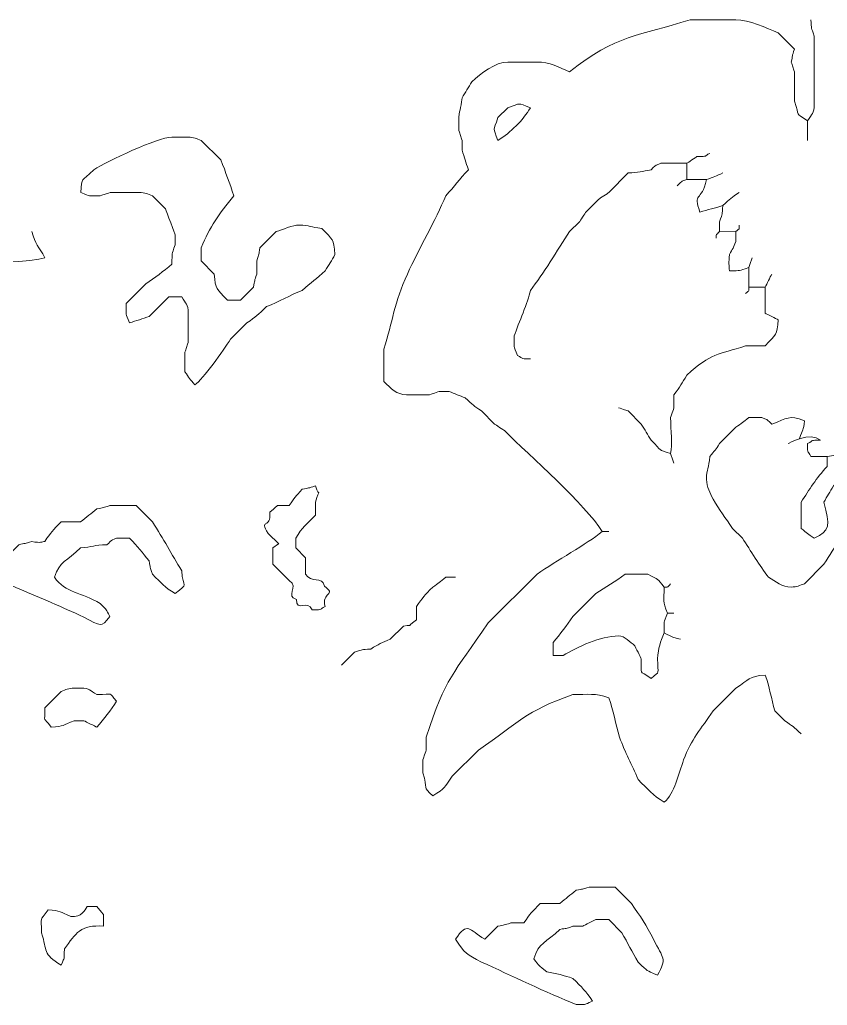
# Model space of a CAD drawing. Header units: millimetres. Extents: x -1760 to -1105, y 422 to 906.
# Drawn here: x -1283.86 to -1249.18, y 502.22 to 544.54 of the extents above; entities that cross this region are included whole.
import ezdxf

# ---------------------------------------------------------------- set-up
doc = ezdxf.new("R2010")
doc.units = ezdxf.units.MM
doc.header["$MEASUREMENT"] = 0
doc.layers.add('layer 1', color=7, linetype='Continuous')

msp = doc.modelspace()

# ---------------------------------------------------------------- linework, layer by layer
at = {"layer": 'layer 1', "color": 225, "lineweight": 0}
for points, knots in [([(-1258.5641, 522.5544), (-1258.5641, 522.5544), (-1258.844, 522.5545), (-1258.844, 522.5545), (-1258.844, 522.5545), (-1259.548, 523.7048), (-1261.9506, 525.801), (-1263.0442, 526.8947), (-1263.0442, 526.8947), (-1263.0608, 526.903), (-1263.4404, 527.1597), (-1263.4642, 527.1747), (-1263.4642, 527.1747), (-1263.4642, 527.1747), (-1264.0242, 527.7349), (-1264.0242, 527.7349), (-1264.0242, 527.7349), (-1264.3653, 527.9629), (-1264.3962, 527.9922), (-1264.7241, 528.2945), (-1264.7241, 528.2945), (-1264.9539, 528.3887), (-1265.1936, 528.482), (-1265.4242, 528.5747), (-1265.4242, 528.5747), (-1265.4242, 528.5747), (-1265.8442, 528.5747), (-1265.8442, 528.5747), (-1265.8442, 528.5747), (-1265.8525, 528.5713), (-1266.2407, 528.4432), (-1266.2641, 528.4348), (-1266.2641, 528.4348), (-1266.2641, 528.4348), (-1266.9641, 528.4346), (-1266.9641, 528.4346), (-1266.9641, 528.4346), (-1266.9641, 528.4346), (-1267.244, 528.4346), (-1267.244, 528.4346), (-1267.244, 528.4346), (-1267.6929, 528.4348), (-1267.8991, 528.6948), (-1268.2242, 528.9946), (-1268.2242, 528.9946), (-1268.2242, 528.9946), (-1268.2242, 530.3946), (-1268.2242, 530.3946), (-1268.2242, 530.3946), (-1267.8398, 531.5798), (-1267.7818, 532.3837), (-1267.2106, 533.6151), (-1267.2106, 533.6151), (-1266.7111, 534.692), (-1266.0024, 535.9383), (-1265.5639, 536.9753), (-1265.5639, 536.9753), (-1265.1815, 537.3896), (-1264.995, 537.6748), (-1264.5841, 538.0952), (-1264.5841, 538.0952), (-1264.7188, 538.4245), (-1264.7543, 538.597), (-1264.8638, 538.9351), (-1264.8638, 538.9351), (-1264.8638, 538.9351), (-1264.8638, 539.3551), (-1264.8638, 539.3551), (-1264.8638, 539.3551), (-1264.8672, 539.3634), (-1264.9954, 539.7516), (-1265.0039, 539.7751), (-1265.0039, 539.7751), (-1265.0039, 539.7751), (-1265.0039, 540.1953), (-1265.0039, 540.1953), (-1265.0039, 540.1953), (-1265.0039, 540.6687), (-1264.9028, 540.6678), (-1264.8638, 541.1753), (-1264.8638, 541.1753), (-1264.7204, 541.4181), (-1264.5888, 541.6332), (-1264.4438, 541.8753), (-1264.4438, 541.8753), (-1264.0537, 542.2357), (-1263.4247, 542.7153), (-1262.9038, 542.7153), (-1262.9038, 542.7153), (-1262.9038, 542.7153), (-1261.6437, 542.7153), (-1261.6437, 542.7153), (-1261.6437, 542.7153), (-1261.1182, 542.7155), (-1260.6841, 542.5003), (-1260.2435, 542.2953), (-1260.2435, 542.2953), (-1258.2456, 543.9158), (-1257.2548, 543.825), (-1255.0632, 544.5354), (-1255.0632, 544.5354), (-1255.0632, 544.5354), (-1254.5033, 544.5356), (-1254.5033, 544.5356), (-1254.5033, 544.5356), (-1254.5033, 544.5356), (-1253.1032, 544.5356), (-1253.1032, 544.5356), (-1253.1032, 544.5356), (-1252.5463, 544.5354), (-1251.7829, 544.1758), (-1251.283, 543.9754), (-1251.283, 543.9754), (-1251.283, 543.9754), (-1250.5831, 543.2757), (-1250.5831, 543.2757), (-1250.5831, 543.2757), (-1250.7069, 542.9314), (-1250.6612, 543.0354), (-1250.7232, 542.7157), (-1250.7232, 542.7157), (-1250.7198, 542.7074), (-1250.5916, 542.3191), (-1250.5831, 542.2957), (-1250.5831, 542.2957), (-1250.5831, 542.2957), (-1250.5831, 541.0356), (-1250.5831, 541.0356), (-1250.5831, 541.0356), (-1250.3383, 540.3275), (-1250.6115, 540.5948), (-1250.0231, 540.1954)], [0, 0, 0, 0, 0.0294118, 0.0294118, 0.0294118, 0.0294118, 0.0588235, 0.0588235, 0.0588235, 0.0588235, 0.0882353, 0.0882353, 0.0882353, 0.0882353, 0.1176471, 0.1176471, 0.1176471, 0.1176471, 0.1470588, 0.1470588, 0.1470588, 0.1470588, 0.1764706, 0.1764706, 0.1764706, 0.1764706, 0.2058824, 0.2058824, 0.2058824, 0.2058824, 0.2352941, 0.2352941, 0.2352941, 0.2352941, 0.2647059, 0.2647059, 0.2647059, 0.2647059, 0.2941176, 0.2941176, 0.2941176, 0.2941176, 0.3235294, 0.3235294, 0.3235294, 0.3235294, 0.3529412, 0.3529412, 0.3529412, 0.3529412, 0.3823529, 0.3823529, 0.3823529, 0.3823529, 0.4117647, 0.4117647, 0.4117647, 0.4117647, 0.4411765, 0.4411765, 0.4411765, 0.4411765, 0.4705882, 0.4705882, 0.4705882, 0.4705882, 0.5, 0.5, 0.5, 0.5, 0.5294118, 0.5294118, 0.5294118, 0.5294118, 0.5588235, 0.5588235, 0.5588235, 0.5588235, 0.5882353, 0.5882353, 0.5882353, 0.5882353, 0.6176471, 0.6176471, 0.6176471, 0.6176471, 0.6470588, 0.6470588, 0.6470588, 0.6470588, 0.6764706, 0.6764706, 0.6764706, 0.6764706, 0.7058824, 0.7058824, 0.7058824, 0.7058824, 0.7352941, 0.7352941, 0.7352941, 0.7352941, 0.7647059, 0.7647059, 0.7647059, 0.7647059, 0.7941176, 0.7941176, 0.7941176, 0.7941176, 0.8235294, 0.8235294, 0.8235294, 0.8235294, 0.8529412, 0.8529412, 0.8529412, 0.8529412, 0.8823529, 0.8823529, 0.8823529, 0.8823529, 0.9117647, 0.9117647, 0.9117647, 0.9117647, 0.9411765, 0.9411765, 0.9411765, 0.9411765, 1, 1, 1, 1]), ([(-1250.0232, 539.3553), (-1250.0232, 539.3553), (-1250.0231, 540.1953), (-1250.0231, 540.1953), (-1250.0231, 540.1953), (-1249.837, 540.5108), (-1249.7431, 540.4942), (-1249.7431, 540.8953), (-1249.7431, 540.8953), (-1249.7431, 540.8953), (-1249.7431, 543.4154), (-1249.7431, 543.4154), (-1249.7431, 543.4154), (-1249.7431, 543.4154), (-1249.7431, 543.8354), (-1249.7431, 543.8354), (-1249.7431, 543.8354), (-1249.8793, 544.2463), (-1249.8493, 544.0931), (-1249.8834, 544.5354)], [0, 0, 0, 0, 0.1666667, 0.1666667, 0.1666667, 0.1666667, 0.3333333, 0.3333333, 0.3333333, 0.3333333, 0.5, 0.5, 0.5, 0.5, 0.6666667, 0.6666667, 0.6666667, 0.6666667, 1, 1, 1, 1]), ([(-1263.325, 539.3553), (-1263.5531, 539.9435), (-1263.5218, 539.7287), (-1263.3248, 540.3355), (-1263.3248, 540.3355), (-1263.3248, 540.3355), (-1262.9048, 540.7556), (-1262.9048, 540.7556), (-1262.9048, 540.7556), (-1262.2981, 540.9523), (-1262.5129, 540.9837), (-1261.9247, 540.7555), (-1261.9247, 540.7555), (-1262.2672, 540.1954), (-1262.7646, 539.6982), (-1263.325, 539.3553)], [0, 0, 0, 0, 0.2, 0.2, 0.2, 0.2, 0.4, 0.4, 0.4, 0.4, 0.6, 0.6, 0.6, 0.6, 1, 1, 1, 1]), ([(-1270.7449, 533.755), (-1271.1164, 533.4123), (-1271.3535, 533.2579), (-1271.7251, 532.915), (-1271.7251, 532.915), (-1272.2627, 532.6995), (-1272.7275, 532.4307), (-1273.2652, 532.2151), (-1273.2652, 532.2151), (-1273.6334, 531.8548), (-1273.7118, 531.7809), (-1274.1051, 531.5154), (-1274.1051, 531.5154), (-1274.1051, 531.5154), (-1274.805, 530.8151), (-1274.805, 530.8151), (-1274.805, 530.8151), (-1275.1236, 530.344), (-1275.981, 529.0966), (-1276.3452, 528.8551), (-1276.3452, 528.8551), (-1276.5442, 529.1068), (-1276.5943, 529.1594), (-1276.7652, 529.4153), (-1276.7652, 529.4153), (-1276.7652, 529.4153), (-1276.7652, 530.2553), (-1276.7652, 530.2553), (-1276.7652, 530.2553), (-1276.7619, 530.2636), (-1276.6336, 530.6518), (-1276.6252, 530.6753), (-1276.6252, 530.6753), (-1276.6252, 530.6753), (-1276.6252, 531.6553), (-1276.6252, 531.6553), (-1276.6252, 531.6553), (-1276.6252, 531.6553), (-1276.6252, 531.9354), (-1276.6252, 531.9354), (-1276.6252, 531.9354), (-1276.6252, 532.3428), (-1276.7209, 532.316), (-1276.9053, 532.6351), (-1276.9053, 532.6351), (-1276.9053, 532.6351), (-1277.4651, 532.6351), (-1277.4651, 532.6351), (-1277.4651, 532.6351), (-1277.4651, 532.6351), (-1278.3051, 531.7951), (-1278.3051, 531.7951), (-1278.3051, 531.7951), (-1278.5854, 531.6981), (-1278.8648, 531.612), (-1279.1452, 531.5154), (-1279.1452, 531.5154), (-1279.3313, 531.9941), (-1279.2851, 531.7798), (-1279.2851, 532.3553), (-1279.2851, 532.3553), (-1279.2851, 532.3553), (-1278.4451, 533.1953), (-1278.4451, 533.1953), (-1278.4451, 533.1953), (-1278.0555, 533.4587), (-1277.7004, 533.731), (-1277.3251, 534.0353), (-1277.3251, 534.0353), (-1277.3134, 534.5858), (-1277.3452, 534.3808), (-1277.185, 534.8752), (-1277.185, 534.8752), (-1277.185, 534.8752), (-1277.1852, 535.2952), (-1277.1852, 535.2952), (-1277.1852, 535.2952), (-1277.1852, 535.2968), (-1277.563, 536.2943), (-1277.605, 536.4154), (-1277.605, 536.4154), (-1277.605, 536.4154), (-1278.1648, 536.9753), (-1278.1648, 536.9753), (-1278.1648, 536.9753), (-1278.3693, 537.0487), (-1278.4843, 537.1153), (-1278.7249, 537.1153), (-1278.7249, 537.1153), (-1278.7249, 537.1153), (-1279.1449, 537.1152), (-1279.1449, 537.1152), (-1279.1449, 537.1152), (-1279.1449, 537.1152), (-1279.9848, 537.1153), (-1279.9848, 537.1153), (-1279.9848, 537.1153), (-1279.9931, 537.112), (-1280.3813, 536.9838), (-1280.405, 536.9753), (-1280.405, 536.9753), (-1280.9803, 536.9755), (-1280.7659, 536.9294), (-1281.2449, 537.1153), (-1281.2449, 537.1153), (-1281.1753, 537.819), (-1281.24, 537.5284), (-1280.6847, 538.0954), (-1280.6847, 538.0954), (-1280.0988, 538.4462), (-1277.9527, 539.4955), (-1277.3245, 539.4957), (-1277.3245, 539.4957), (-1277.3245, 539.4957), (-1276.6246, 539.4955), (-1276.6246, 539.4955), (-1276.6246, 539.4955), (-1276.381, 539.4955), (-1276.2734, 539.4248), (-1276.0646, 539.3556), (-1276.0646, 539.3556), (-1276.0646, 539.3556), (-1275.2246, 538.5155), (-1275.2246, 538.5155), (-1275.2246, 538.5155), (-1275.0117, 537.9839), (-1274.8516, 537.5154), (-1274.6648, 536.9756), (-1274.6648, 536.9756), (-1275.3224, 536.1648), (-1275.6905, 535.6691), (-1276.0648, 534.7355), (-1276.0648, 534.7355), (-1276.0648, 534.7355), (-1276.0648, 534.1755), (-1276.0648, 534.1755), (-1276.0648, 534.1755), (-1276.0648, 534.1755), (-1275.5049, 533.6155), (-1275.5049, 533.6155), (-1275.5049, 533.6155), (-1275.4518, 532.9253), (-1275.4208, 533.011), (-1274.9451, 532.4954), (-1274.9451, 532.4954), (-1274.9451, 532.4954), (-1274.385, 532.4952), (-1274.385, 532.4952), (-1274.385, 532.4952), (-1274.385, 532.4952), (-1273.825, 533.0554), (-1273.825, 533.0554), (-1273.825, 533.0554), (-1273.7619, 533.3562), (-1273.7908, 533.2962), (-1273.685, 533.6155), (-1273.685, 533.6155), (-1273.685, 533.6155), (-1273.685, 534.1753), (-1273.685, 534.1753), (-1273.685, 534.1753), (-1273.5611, 534.5193), (-1273.6068, 534.4152), (-1273.5449, 534.7353), (-1273.5449, 534.7353), (-1273.5449, 534.7353), (-1272.845, 535.4351), (-1272.845, 535.4351), (-1272.845, 535.4351), (-1272.5859, 535.525), (-1272.1327, 535.7152), (-1271.8648, 535.7152), (-1271.8648, 535.7152), (-1271.3914, 535.7154), (-1271.3924, 535.6143), (-1270.8848, 535.5753), (-1270.8848, 535.5753), (-1270.4089, 535.0599), (-1270.378, 535.1454), (-1270.3248, 534.4551), (-1270.3248, 534.4551), (-1270.4687, 534.181), (-1270.5812, 534.0171), (-1270.7447, 533.755), (-1270.7447, 533.755), (-1270.7447, 533.755), (-1270.7449, 533.755), (-1270.7449, 533.755)], [0, 0, 0, 0, 0.0208333, 0.0208333, 0.0208333, 0.0208333, 0.0416667, 0.0416667, 0.0416667, 0.0416667, 0.0625, 0.0625, 0.0625, 0.0625, 0.0833333, 0.0833333, 0.0833333, 0.0833333, 0.1041667, 0.1041667, 0.1041667, 0.1041667, 0.125, 0.125, 0.125, 0.125, 0.1458333, 0.1458333, 0.1458333, 0.1458333, 0.1666667, 0.1666667, 0.1666667, 0.1666667, 0.1875, 0.1875, 0.1875, 0.1875, 0.2083333, 0.2083333, 0.2083333, 0.2083333, 0.2291667, 0.2291667, 0.2291667, 0.2291667, 0.25, 0.25, 0.25, 0.25, 0.2708333, 0.2708333, 0.2708333, 0.2708333, 0.2916667, 0.2916667, 0.2916667, 0.2916667, 0.3125, 0.3125, 0.3125, 0.3125, 0.3333333, 0.3333333, 0.3333333, 0.3333333, 0.3541667, 0.3541667, 0.3541667, 0.3541667, 0.375, 0.375, 0.375, 0.375, 0.3958333, 0.3958333, 0.3958333, 0.3958333, 0.4166667, 0.4166667, 0.4166667, 0.4166667, 0.4375, 0.4375, 0.4375, 0.4375, 0.4583333, 0.4583333, 0.4583333, 0.4583333, 0.4791667, 0.4791667, 0.4791667, 0.4791667, 0.5, 0.5, 0.5, 0.5, 0.5208333, 0.5208333, 0.5208333, 0.5208333, 0.5416667, 0.5416667, 0.5416667, 0.5416667, 0.5625, 0.5625, 0.5625, 0.5625, 0.5833333, 0.5833333, 0.5833333, 0.5833333, 0.6041667, 0.6041667, 0.6041667, 0.6041667, 0.625, 0.625, 0.625, 0.625, 0.6458333, 0.6458333, 0.6458333, 0.6458333, 0.6666667, 0.6666667, 0.6666667, 0.6666667, 0.6875, 0.6875, 0.6875, 0.6875, 0.7083333, 0.7083333, 0.7083333, 0.7083333, 0.7291667, 0.7291667, 0.7291667, 0.7291667, 0.75, 0.75, 0.75, 0.75, 0.7708333, 0.7708333, 0.7708333, 0.7708333, 0.7916667, 0.7916667, 0.7916667, 0.7916667, 0.8125, 0.8125, 0.8125, 0.8125, 0.8333333, 0.8333333, 0.8333333, 0.8333333, 0.8541667, 0.8541667, 0.8541667, 0.8541667, 0.875, 0.875, 0.875, 0.875, 0.8958333, 0.8958333, 0.8958333, 0.8958333, 0.9166667, 0.9166667, 0.9166667, 0.9166667, 0.9375, 0.9375, 0.9375, 0.9375, 0.9583333, 0.9583333, 0.9583333, 0.9583333, 1, 1, 1, 1]), ([(-1254.364, 537.6752), (-1254.364, 537.6752), (-1255.2039, 537.6754), (-1255.2039, 537.6754), (-1255.2039, 537.6754), (-1255.2039, 537.6754), (-1255.2039, 538.3753), (-1255.2039, 538.3753), (-1255.2039, 538.3753), (-1255.1773, 538.3901), (-1254.8106, 538.6407), (-1254.784, 538.6554), (-1254.784, 538.6554), (-1254.2431, 538.6554), (-1254.5091, 538.6822), (-1254.2239, 538.7951)], [0, 0, 0, 0, 0.2, 0.2, 0.2, 0.2, 0.4, 0.4, 0.4, 0.4, 0.6, 0.6, 0.6, 0.6, 1, 1, 1, 1]), ([(-1261.9243, 529.9746), (-1262.4464, 529.9748), (-1262.1822, 529.9845), (-1262.4843, 530.1149), (-1262.4843, 530.1149), (-1262.6701, 530.5938), (-1262.624, 530.3793), (-1262.624, 530.9548), (-1262.624, 530.9548), (-1262.4279, 531.5221), (-1262.0331, 532.398), (-1261.9241, 532.915), (-1261.9241, 532.915), (-1261.3831, 533.6006), (-1260.7718, 534.6544), (-1260.244, 535.4351), (-1260.244, 535.4351), (-1260.244, 535.4351), (-1259.8241, 535.8549), (-1259.8241, 535.8549), (-1259.8241, 535.8549), (-1259.8158, 535.8715), (-1259.5593, 536.2512), (-1259.5443, 536.2749), (-1259.5443, 536.2749), (-1259.5443, 536.2749), (-1258.9841, 536.8351), (-1258.9841, 536.8351), (-1258.9841, 536.8351), (-1258.9675, 536.8434), (-1258.5879, 537.0996), (-1258.5641, 537.1148), (-1258.5641, 537.1148), (-1258.5641, 537.1148), (-1257.7242, 537.955), (-1257.7242, 537.955), (-1257.7242, 537.955), (-1257.2878, 537.9648), (-1257.1384, 538.0204), (-1256.744, 538.0948), (-1256.744, 538.0948), (-1256.4531, 538.3859), (-1256.4909, 538.2802), (-1256.324, 538.3749), (-1256.324, 538.3749), (-1256.324, 538.3749), (-1255.2039, 538.3749), (-1255.2039, 538.3749)], [0, 0, 0, 0, 0.0769231, 0.0769231, 0.0769231, 0.0769231, 0.1538462, 0.1538462, 0.1538462, 0.1538462, 0.2307692, 0.2307692, 0.2307692, 0.2307692, 0.3076923, 0.3076923, 0.3076923, 0.3076923, 0.3846154, 0.3846154, 0.3846154, 0.3846154, 0.4615385, 0.4615385, 0.4615385, 0.4615385, 0.5384615, 0.5384615, 0.5384615, 0.5384615, 0.6153846, 0.6153846, 0.6153846, 0.6153846, 0.6923077, 0.6923077, 0.6923077, 0.6923077, 0.7692308, 0.7692308, 0.7692308, 0.7692308, 0.8461538, 0.8461538, 0.8461538, 0.8461538, 1, 1, 1, 1]), ([(-1253.6644, 537.9546), (-1253.9424, 537.8225), (-1254.0678, 537.7731), (-1254.3643, 537.6745), (-1254.3643, 537.6745), (-1254.5744, 536.6779), (-1254.9683, 537.1586), (-1254.6443, 536.2743), (-1254.6443, 536.2743), (-1254.2961, 536.3872), (-1254.0128, 536.4415), (-1253.6642, 536.5546), (-1253.6642, 536.5546), (-1253.7004, 536.0937), (-1253.6609, 536.2853), (-1253.8043, 535.8545), (-1253.8043, 535.8545), (-1253.8043, 535.8545), (-1253.8041, 535.4345), (-1253.8041, 535.4345), (-1253.8041, 535.4345), (-1253.8041, 535.4345), (-1253.1042, 535.4344), (-1253.1042, 535.4344), (-1253.1042, 535.4344), (-1253.1042, 535.4344), (-1253.1042, 535.0144), (-1253.1042, 535.0144), (-1253.1042, 535.0144), (-1253.2134, 534.711), (-1253.228, 534.7193), (-1253.3843, 534.4545), (-1253.3843, 534.4545), (-1253.4131, 534.0875), (-1253.3991, 533.9836), (-1253.3841, 533.7545), (-1253.3841, 533.7545), (-1252.8336, 533.7661), (-1253.0386, 533.7343), (-1252.5442, 533.8947)], [0, 0, 0, 0, 0.0909091, 0.0909091, 0.0909091, 0.0909091, 0.1818182, 0.1818182, 0.1818182, 0.1818182, 0.2727273, 0.2727273, 0.2727273, 0.2727273, 0.3636364, 0.3636364, 0.3636364, 0.3636364, 0.4545455, 0.4545455, 0.4545455, 0.4545455, 0.5454545, 0.5454545, 0.5454545, 0.5454545, 0.6363636, 0.6363636, 0.6363636, 0.6363636, 0.7272727, 0.7272727, 0.7272727, 0.7272727, 0.8181818, 0.8181818, 0.8181818, 0.8181818, 1, 1, 1, 1]), ([(-1310.5066, 536.1353), (-1310.9687, 535.5653), (-1311.4305, 535.0463), (-1311.4868, 534.315), (-1311.4868, 534.315), (-1310.4734, 533.9218), (-1303.8721, 534.175), (-1302.2464, 534.175), (-1302.2464, 534.175), (-1300.8843, 532.6997), (-1298.2958, 527.477), (-1297.2063, 526.7547), (-1297.2063, 526.7547), (-1296.267, 527.4632), (-1293.434, 532.746), (-1292.306, 534.1751), (-1292.306, 534.1751), (-1290.6439, 534.175), (-1283.814, 533.9158), (-1282.7851, 534.3152), (-1282.7851, 534.3152), (-1283.0411, 534.7934), (-1283.2034, 534.9006), (-1283.3452, 535.4351)], [0, 0, 0, 0, 0.1428571, 0.1428571, 0.1428571, 0.1428571, 0.2857143, 0.2857143, 0.2857143, 0.2857143, 0.4285714, 0.4285714, 0.4285714, 0.4285714, 0.5714286, 0.5714286, 0.5714286, 0.5714286, 0.7142857, 0.7142857, 0.7142857, 0.7142857, 1, 1, 1, 1]), ([(-1252.5433, 533.0551), (-1252.5433, 533.0551), (-1252.5431, 533.895), (-1252.5431, 533.895), (-1252.5431, 533.895), (-1252.5183, 533.961), (-1252.4283, 534.2487), (-1252.4034, 534.315)], [0, 0, 0, 0, 0.3333333, 0.3333333, 0.3333333, 0.3333333, 1, 1, 1, 1]), ([(-1255.7647, 525.4946), (-1255.7897, 525.5605), (-1255.8797, 525.8486), (-1255.9044, 525.9147), (-1255.9044, 525.9147), (-1255.8262, 526.3075), (-1255.9044, 526.8827), (-1255.9044, 527.4548), (-1255.9044, 527.4548), (-1255.901, 527.4631), (-1255.773, 527.8515), (-1255.7645, 527.8747), (-1255.7645, 527.8747), (-1255.7645, 527.8747), (-1255.7645, 528.4348), (-1255.7645, 528.4348), (-1255.7645, 528.4348), (-1255.4791, 528.796), (-1255.4272, 528.9029), (-1255.2046, 529.2747), (-1255.2046, 529.2747), (-1254.1698, 530.2302), (-1253.8722, 530.1496), (-1252.6844, 530.5348), (-1252.6844, 530.5348), (-1252.6844, 530.5348), (-1251.8445, 530.535), (-1251.8445, 530.535), (-1251.8445, 530.535), (-1251.3687, 531.0504), (-1251.3375, 530.9649), (-1251.2846, 531.6549), (-1251.2846, 531.6549), (-1251.3703, 531.692), (-1251.755, 531.8923), (-1251.8445, 531.9352), (-1251.8445, 531.9352), (-1251.8445, 531.9352), (-1251.8446, 533.0553), (-1251.8446, 533.0553), (-1251.8446, 533.0553), (-1251.7709, 533.1969), (-1251.6381, 533.4736), (-1251.5645, 533.6153)], [0, 0, 0, 0, 0.0833333, 0.0833333, 0.0833333, 0.0833333, 0.1666667, 0.1666667, 0.1666667, 0.1666667, 0.25, 0.25, 0.25, 0.25, 0.3333333, 0.3333333, 0.3333333, 0.3333333, 0.4166667, 0.4166667, 0.4166667, 0.4166667, 0.5, 0.5, 0.5, 0.5, 0.5833333, 0.5833333, 0.5833333, 0.5833333, 0.6666667, 0.6666667, 0.6666667, 0.6666667, 0.75, 0.75, 0.75, 0.75, 0.8333333, 0.8333333, 0.8333333, 0.8333333, 1, 1, 1, 1]), ([(-1252.6839, 532.7751), (-1252.5108, 532.948), (-1252.544, 532.8489), (-1252.544, 533.0551), (-1252.544, 533.0551), (-1252.544, 533.0551), (-1251.8441, 533.0551), (-1251.8441, 533.0551)], [0, 0, 0, 0, 0.3333333, 0.3333333, 0.3333333, 0.3333333, 1, 1, 1, 1]), ([(-1258.1441, 527.8746), (-1258.1325, 527.8696), (-1257.7362, 527.7402), (-1257.7242, 527.7347), (-1257.7242, 527.7347), (-1257.7242, 527.7347), (-1257.1641, 527.1748), (-1257.1641, 527.1748), (-1257.1641, 527.1748), (-1257.0207, 526.9318), (-1256.8891, 526.7169), (-1256.7441, 526.4748), (-1256.7441, 526.4748), (-1256.2464, 525.9878), (-1256.5027, 526.0869), (-1255.9042, 525.9149)], [0, 0, 0, 0, 0.2, 0.2, 0.2, 0.2, 0.4, 0.4, 0.4, 0.4, 0.6, 0.6, 0.6, 0.6, 1, 1, 1, 1]), ([(-1250.3778, 526.5564), (-1250.2416, 526.9676), (-1250.197, 526.8722), (-1250.1629, 527.3147), (-1250.1629, 527.3147), (-1250.8456, 527.5797), (-1250.8741, 527.4131), (-1251.5631, 527.1747), (-1251.5631, 527.1747), (-1251.854, 527.4657), (-1251.8166, 527.36), (-1251.9831, 527.4548), (-1251.9831, 527.4548), (-1251.9831, 527.4548), (-1252.5429, 527.4546), (-1252.5429, 527.4546), (-1252.5429, 527.4546), (-1252.7947, 527.2556), (-1252.847, 527.2057), (-1253.103, 527.0348), (-1253.103, 527.0348), (-1253.103, 527.0348), (-1253.8029, 526.3347), (-1253.8029, 526.3347), (-1253.8029, 526.3347), (-1253.9727, 526.0699), (-1254.0184, 526.0283), (-1254.2229, 525.7747), (-1254.2229, 525.7747), (-1254.2618, 525.2672), (-1254.3629, 525.2681), (-1254.3629, 524.7947), (-1254.3629, 524.7947), (-1254.3629, 524.4601), (-1254.21, 524.2274), (-1254.0832, 523.9547), (-1254.0832, 523.9547), (-1253.8172, 523.4576), (-1253.5566, 523.1592), (-1253.243, 522.6946), (-1253.243, 522.6946), (-1253.243, 522.6946), (-1252.8231, 522.2748), (-1252.8231, 522.2748), (-1252.8231, 522.2748), (-1252.4676, 521.7313), (-1252.0997, 521.0974), (-1251.7028, 520.5945), (-1251.7028, 520.5945), (-1251.3894, 520.4068), (-1251.1158, 520.1747), (-1250.7228, 520.1745), (-1250.7228, 520.1745), (-1250.479, 520.1745), (-1250.3716, 520.2454), (-1250.1628, 520.3146), (-1250.1628, 520.3146), (-1250.1628, 520.3146), (-1249.3228, 521.1546), (-1249.3228, 521.1546), (-1249.3228, 521.1546), (-1249.0695, 521.5421), (-1248.857, 521.8837), (-1248.6229, 522.275), (-1248.6229, 522.275), (-1248.6813, 522.7057), (-1248.5381, 522.751), (-1248.204, 522.9749), (-1248.204, 522.9749), (-1247.9048, 523.7206), (-1247.5164, 524.4075), (-1247.364, 525.2148), (-1247.364, 525.2148), (-1247.9329, 525.4233), (-1247.5762, 525.4184), (-1248.204, 525.215), (-1248.204, 525.215), (-1248.204, 525.215), (-1248.9039, 524.5147), (-1248.9039, 524.5147), (-1248.9039, 524.5147), (-1249.073, 524.2618), (-1249.1842, 524.0759), (-1249.3239, 523.8148), (-1249.3239, 523.8148), (-1249.0595, 522.8332), (-1249.0521, 522.5563), (-1249.743, 522.275), (-1249.743, 522.275), (-1250.0079, 522.4443), (-1250.0492, 522.4903), (-1250.3028, 522.6948), (-1250.3028, 522.6948), (-1250.3028, 522.6948), (-1250.3028, 523.8148), (-1250.3028, 523.8148), (-1250.3028, 523.8148), (-1249.937, 524.374), (-1249.6609, 524.837), (-1249.1826, 525.3549), (-1249.1826, 525.3549), (-1249.1826, 525.3549), (-1249.1826, 525.7749), (-1249.1826, 525.7749), (-1249.1826, 525.7749), (-1248.9067, 525.8283), (-1248.7585, 525.8616), (-1248.4827, 525.9151)], [0, 0, 0, 0, 0.0357143, 0.0357143, 0.0357143, 0.0357143, 0.0714286, 0.0714286, 0.0714286, 0.0714286, 0.1071429, 0.1071429, 0.1071429, 0.1071429, 0.1428571, 0.1428571, 0.1428571, 0.1428571, 0.1785714, 0.1785714, 0.1785714, 0.1785714, 0.2142857, 0.2142857, 0.2142857, 0.2142857, 0.25, 0.25, 0.25, 0.25, 0.2857143, 0.2857143, 0.2857143, 0.2857143, 0.3214286, 0.3214286, 0.3214286, 0.3214286, 0.3571429, 0.3571429, 0.3571429, 0.3571429, 0.3928571, 0.3928571, 0.3928571, 0.3928571, 0.4285714, 0.4285714, 0.4285714, 0.4285714, 0.4642857, 0.4642857, 0.4642857, 0.4642857, 0.5, 0.5, 0.5, 0.5, 0.5357143, 0.5357143, 0.5357143, 0.5357143, 0.5714286, 0.5714286, 0.5714286, 0.5714286, 0.6071429, 0.6071429, 0.6071429, 0.6071429, 0.6428571, 0.6428571, 0.6428571, 0.6428571, 0.6785714, 0.6785714, 0.6785714, 0.6785714, 0.7142857, 0.7142857, 0.7142857, 0.7142857, 0.75, 0.75, 0.75, 0.75, 0.7857143, 0.7857143, 0.7857143, 0.7857143, 0.8214286, 0.8214286, 0.8214286, 0.8214286, 0.8571429, 0.8571429, 0.8571429, 0.8571429, 0.8928571, 0.8928571, 0.8928571, 0.8928571, 0.9285714, 0.9285714, 0.9285714, 0.9285714, 1, 1, 1, 1]), ([(-1249.1842, 525.7745), (-1249.1842, 525.7745), (-1249.8843, 525.7747), (-1249.8843, 525.7747), (-1249.8843, 525.7747), (-1250.0143, 526.0767), (-1250.0241, 525.8126), (-1250.0241, 526.3345), (-1250.0241, 526.3345), (-1249.7013, 526.4896), (-1249.9636, 526.4746), (-1249.4643, 526.4748), (-1249.4643, 526.4748), (-1249.9127, 526.8898), (-1250.8632, 526.3347), (-1250.8632, 526.3347)], [0, 0, 0, 0, 0.2, 0.2, 0.2, 0.2, 0.4, 0.4, 0.4, 0.4, 0.6, 0.6, 0.6, 0.6, 1, 1, 1, 1]), ([(-1272.7309, 522.0347), (-1272.7309, 522.0347), (-1273.1937, 522.4787), (-1273.1937, 522.4787), (-1273.1937, 522.4787), (-1273.6042, 523.1493), (-1273.0496, 522.6249), (-1273.1253, 523.3945), (-1273.1253, 523.3945), (-1272.5868, 523.7781), (-1273.0373, 523.658), (-1272.2853, 523.6744), (-1272.2853, 523.6744), (-1272.0572, 524.0156), (-1272.028, 524.0464), (-1271.7256, 524.3745), (-1271.7256, 524.3745), (-1271.4247, 524.4375), (-1271.4847, 524.4084), (-1271.1654, 524.5142), (-1271.1654, 524.5142), (-1270.9908, 523.9658), (-1270.9578, 524.501), (-1271.1654, 523.8143), (-1271.1654, 523.8143), (-1271.1654, 523.8143), (-1271.1654, 523.2543), (-1271.1654, 523.2543), (-1271.1654, 523.2543), (-1271.5764, 522.8433), (-1271.717, 522.7459), (-1272.0054, 522.2744), (-1272.0054, 522.2744), (-1272.0054, 522.2744), (-1272.0054, 521.8545), (-1272.0054, 521.8545), (-1272.0054, 521.8545), (-1272.0054, 521.8545), (-1271.5854, 521.4343), (-1271.5854, 521.4343), (-1271.5854, 521.4343), (-1271.5854, 521.4343), (-1271.5854, 520.7342), (-1271.5854, 520.7342), (-1271.5854, 520.7342), (-1271.3372, 520.3134), (-1270.8719, 520.6742), (-1270.7746, 520.2119), (-1270.7746, 520.2119), (-1270.2225, 519.8306), (-1270.9275, 519.9535), (-1270.7455, 519.3342)], [0, 0, 0, 0, 0.0714286, 0.0714286, 0.0714286, 0.0714286, 0.1428571, 0.1428571, 0.1428571, 0.1428571, 0.2142857, 0.2142857, 0.2142857, 0.2142857, 0.2857143, 0.2857143, 0.2857143, 0.2857143, 0.3571429, 0.3571429, 0.3571429, 0.3571429, 0.4285714, 0.4285714, 0.4285714, 0.4285714, 0.5, 0.5, 0.5, 0.5, 0.5714286, 0.5714286, 0.5714286, 0.5714286, 0.6428571, 0.6428571, 0.6428571, 0.6428571, 0.7142857, 0.7142857, 0.7142857, 0.7142857, 0.7857143, 0.7857143, 0.7857143, 0.7857143, 0.8571429, 0.8571429, 0.8571429, 0.8571429, 1, 1, 1, 1]), ([(-1277.1857, 519.8941), (-1277.6574, 520.1828), (-1277.7547, 520.3232), (-1278.1657, 520.734), (-1278.1657, 520.734), (-1278.2896, 521.0784), (-1278.2439, 520.9741), (-1278.3058, 521.2941), (-1278.3058, 521.2941), (-1278.6189, 521.6802), (-1278.7718, 521.8917), (-1279.1457, 522.2743), (-1279.1457, 522.2743), (-1279.1457, 522.2743), (-1279.7058, 522.2743), (-1279.7058, 522.2743), (-1279.7058, 522.2743), (-1280.0483, 522.1182), (-1279.8419, 522.2185), (-1280.1258, 521.9943), (-1280.1258, 521.9943), (-1280.6793, 521.9827), (-1280.7295, 521.8938), (-1281.2458, 521.8545), (-1281.2458, 521.8545), (-1281.827, 521.286), (-1282.1669, 521.2863), (-1282.3659, 520.5942), (-1282.3659, 520.5942), (-1281.912, 519.9093), (-1281.2077, 519.9542), (-1280.4059, 519.4741), (-1280.4059, 519.4741), (-1280.0776, 519.1458), (-1280.1811, 519.2376), (-1279.9859, 518.9141), (-1279.9859, 518.9141), (-1280.3734, 518.392), (-1280.3663, 518.5094), (-1281.1059, 518.8753), (-1281.1059, 518.8753), (-1281.6203, 519.1298), (-1281.9965, 519.2799), (-1282.5061, 519.5087), (-1282.5061, 519.5087), (-1283.4122, 519.9156), (-1284.3208, 520.228), (-1285.1664, 520.7342), (-1285.1664, 520.7342), (-1285.5222, 521.09), (-1285.4899, 521.0477), (-1285.7262, 521.4345), (-1285.7262, 521.4345), (-1285.1985, 522.2123), (-1285.1696, 521.8493), (-1284.4661, 521.4343), (-1284.4661, 521.4343), (-1284.4661, 521.4343), (-1283.9063, 521.9943), (-1283.9063, 521.9943), (-1283.9063, 521.9943), (-1283.6055, 522.0575), (-1283.6653, 522.0286), (-1283.3462, 522.1342), (-1283.3462, 522.1342), (-1282.933, 522.0476), (-1282.9243, 522.1259), (-1282.7862, 522.1344), (-1282.7862, 522.1344), (-1282.5204, 522.5276), (-1282.4465, 522.6062), (-1282.0863, 522.9743), (-1282.0863, 522.9743), (-1282.0863, 522.9743), (-1281.2463, 522.9745), (-1281.2463, 522.9745), (-1281.2463, 522.9745), (-1280.9871, 523.1835), (-1280.8052, 523.3246), (-1280.5464, 523.5344), (-1280.5464, 523.5344), (-1280.2457, 523.5973), (-1280.3055, 523.5684), (-1279.9864, 523.6744), (-1279.9864, 523.6744), (-1279.9864, 523.6744), (-1278.8665, 523.6744), (-1278.8665, 523.6744), (-1278.8665, 523.6744), (-1278.8665, 523.6744), (-1278.1663, 522.9743), (-1278.1663, 522.9743), (-1278.1663, 522.9743), (-1277.6777, 522.2272), (-1277.3452, 521.6072), (-1276.9063, 520.8743), (-1276.9063, 520.8743), (-1276.864, 520.1058), (-1276.5818, 520.3627), (-1277.1862, 519.8941), (-1277.1862, 519.8941), (-1277.1862, 519.8941), (-1277.1857, 519.8941), (-1277.1857, 519.8941)], [0, 0, 0, 0, 0.037037, 0.037037, 0.037037, 0.037037, 0.0740741, 0.0740741, 0.0740741, 0.0740741, 0.1111111, 0.1111111, 0.1111111, 0.1111111, 0.1481481, 0.1481481, 0.1481481, 0.1481481, 0.1851852, 0.1851852, 0.1851852, 0.1851852, 0.2222222, 0.2222222, 0.2222222, 0.2222222, 0.2592593, 0.2592593, 0.2592593, 0.2592593, 0.2962963, 0.2962963, 0.2962963, 0.2962963, 0.3333333, 0.3333333, 0.3333333, 0.3333333, 0.3703704, 0.3703704, 0.3703704, 0.3703704, 0.4074074, 0.4074074, 0.4074074, 0.4074074, 0.4444444, 0.4444444, 0.4444444, 0.4444444, 0.4814815, 0.4814815, 0.4814815, 0.4814815, 0.5185185, 0.5185185, 0.5185185, 0.5185185, 0.5555556, 0.5555556, 0.5555556, 0.5555556, 0.5925926, 0.5925926, 0.5925926, 0.5925926, 0.6296296, 0.6296296, 0.6296296, 0.6296296, 0.6666667, 0.6666667, 0.6666667, 0.6666667, 0.7037037, 0.7037037, 0.7037037, 0.7037037, 0.7407407, 0.7407407, 0.7407407, 0.7407407, 0.7777778, 0.7777778, 0.7777778, 0.7777778, 0.8148148, 0.8148148, 0.8148148, 0.8148148, 0.8518519, 0.8518519, 0.8518519, 0.8518519, 0.8888889, 0.8888889, 0.8888889, 0.8888889, 0.9259259, 0.9259259, 0.9259259, 0.9259259, 1, 1, 1, 1]), ([(-1258.8437, 522.5545), (-1259.5152, 522.0245), (-1260.8191, 521.2916), (-1261.6442, 520.7344), (-1261.6442, 520.7344), (-1261.6442, 520.7344), (-1263.7441, 518.6341), (-1263.7441, 518.6341), (-1263.7441, 518.6341), (-1265.2531, 516.4013), (-1265.5618, 516.3321), (-1266.4042, 513.7341), (-1266.4042, 513.7341), (-1266.4042, 513.7341), (-1266.4042, 513.1741), (-1266.4042, 513.1741), (-1266.4042, 513.1741), (-1266.4075, 513.1658), (-1266.5358, 512.7774), (-1266.5442, 512.7541), (-1266.5442, 512.7541), (-1266.5442, 512.7541), (-1266.5442, 512.1942), (-1266.5442, 512.1942), (-1266.5442, 512.1942), (-1266.3104, 511.4726), (-1266.5931, 511.6167), (-1266.1243, 511.214), (-1266.1243, 511.214), (-1265.5618, 511.5584), (-1265.6404, 511.527), (-1265.2843, 512.0542), (-1265.2843, 512.0542), (-1265.2843, 512.0542), (-1264.1644, 513.1742), (-1264.1644, 513.1742), (-1264.1644, 513.1742), (-1262.397, 514.3684), (-1262.1905, 514.8323), (-1260.104, 515.5542), (-1260.104, 515.5542), (-1259.4556, 515.5542), (-1259.136, 515.6364), (-1258.5639, 515.4144), (-1258.5639, 515.4144), (-1258.3555, 514.8771), (-1258.2849, 514.2982), (-1258.0976, 513.7341), (-1258.0976, 513.7341), (-1257.8676, 513.0412), (-1257.5645, 512.5641), (-1257.3038, 511.9141), (-1257.3038, 511.9141), (-1256.8671, 511.4776), (-1256.6861, 511.2412), (-1256.1838, 510.9341), (-1256.1838, 510.9341), (-1255.732, 511.3105), (-1255.5689, 512.151), (-1255.3479, 512.7539), (-1255.3479, 512.7539), (-1255.0193, 513.6507), (-1254.6118, 514.0728), (-1254.0839, 514.854), (-1254.0839, 514.854), (-1254.0839, 514.854), (-1253.1037, 515.8342), (-1253.1037, 515.8342), (-1253.1037, 515.8342), (-1252.5193, 516.2164), (-1252.5706, 516.3381), (-1251.8436, 516.3942), (-1251.8436, 516.3942), (-1251.6513, 515.8987), (-1251.5929, 515.3759), (-1251.4236, 514.8538), (-1251.4236, 514.8538), (-1251.4236, 514.8538), (-1251.0038, 514.4338), (-1251.0038, 514.4338), (-1251.0038, 514.4338), (-1250.6625, 514.2058), (-1250.6316, 514.1765), (-1250.3037, 513.874)], [0, 0, 0, 0, 0.0454545, 0.0454545, 0.0454545, 0.0454545, 0.0909091, 0.0909091, 0.0909091, 0.0909091, 0.1363636, 0.1363636, 0.1363636, 0.1363636, 0.1818182, 0.1818182, 0.1818182, 0.1818182, 0.2272727, 0.2272727, 0.2272727, 0.2272727, 0.2727273, 0.2727273, 0.2727273, 0.2727273, 0.3181818, 0.3181818, 0.3181818, 0.3181818, 0.3636364, 0.3636364, 0.3636364, 0.3636364, 0.4090909, 0.4090909, 0.4090909, 0.4090909, 0.4545455, 0.4545455, 0.4545455, 0.4545455, 0.5, 0.5, 0.5, 0.5, 0.5454545, 0.5454545, 0.5454545, 0.5454545, 0.5909091, 0.5909091, 0.5909091, 0.5909091, 0.6363636, 0.6363636, 0.6363636, 0.6363636, 0.6818182, 0.6818182, 0.6818182, 0.6818182, 0.7272727, 0.7272727, 0.7272727, 0.7272727, 0.7727273, 0.7727273, 0.7727273, 0.7727273, 0.8181818, 0.8181818, 0.8181818, 0.8181818, 0.8636364, 0.8636364, 0.8636364, 0.8636364, 0.9090909, 0.9090909, 0.9090909, 0.9090909, 1, 1, 1, 1]), ([(-1272.7425, 522.0257), (-1272.7425, 522.0257), (-1272.9858, 521.8545), (-1272.9858, 521.8545), (-1272.9858, 521.8545), (-1272.9858, 521.8545), (-1272.9856, 521.1544), (-1272.9856, 521.1544), (-1272.9856, 521.1544), (-1272.9856, 521.1544), (-1272.2857, 520.4546), (-1272.2857, 520.4546), (-1272.2857, 520.4546), (-1271.8466, 520.1677), (-1272.48, 519.7777), (-1271.9765, 519.6438), (-1271.9765, 519.6438), (-1271.9765, 519.0684), (-1271.4914, 519.6734), (-1271.3057, 519.1945), (-1271.3057, 519.1945), (-1270.7649, 519.1945), (-1271.0308, 519.2213), (-1270.7456, 519.3344)], [0, 0, 0, 0, 0.1428571, 0.1428571, 0.1428571, 0.1428571, 0.2857143, 0.2857143, 0.2857143, 0.2857143, 0.4285714, 0.4285714, 0.4285714, 0.4285714, 0.5714286, 0.5714286, 0.5714286, 0.5714286, 0.7142857, 0.7142857, 0.7142857, 0.7142857, 1, 1, 1, 1]), ([(-1270.0454, 516.8144), (-1270.0454, 516.8144), (-1269.4853, 517.374), (-1269.4853, 517.374), (-1269.4853, 517.374), (-1269.0744, 517.5102), (-1269.228, 517.4802), (-1268.7856, 517.5143), (-1268.7856, 517.5143), (-1268.4342, 517.7245), (-1268.3214, 517.7833), (-1267.9455, 517.9341), (-1267.9455, 517.9341), (-1267.9455, 517.9341), (-1267.3854, 518.4943), (-1267.3854, 518.4943), (-1267.3854, 518.4943), (-1266.8231, 518.6119), (-1267.4082, 518.3496), (-1266.8254, 518.774), (-1266.8254, 518.774), (-1266.8254, 518.774), (-1266.8254, 519.3341), (-1266.8254, 519.3341), (-1266.8254, 519.3341), (-1266.5596, 519.7276), (-1266.4857, 519.8057), (-1266.1255, 520.1742), (-1266.1255, 520.1742), (-1265.8606, 520.3435), (-1265.8191, 520.3896), (-1265.5655, 520.5942), (-1265.5655, 520.5942), (-1265.5655, 520.5942), (-1265.1455, 520.594), (-1265.1455, 520.594)], [0, 0, 0, 0, 0.1, 0.1, 0.1, 0.1, 0.2, 0.2, 0.2, 0.2, 0.3, 0.3, 0.3, 0.3, 0.4, 0.4, 0.4, 0.4, 0.5, 0.5, 0.5, 0.5, 0.6, 0.6, 0.6, 0.6, 0.7, 0.7, 0.7, 0.7, 0.8, 0.8, 0.8, 0.8, 1, 1, 1, 1]), ([(-1256.1846, 518.214), (-1256.36, 517.7864), (-1256.4268, 517.5873), (-1256.4646, 517.0939), (-1256.4646, 517.0939), (-1256.4648, 516.3598), (-1256.3328, 516.6076), (-1256.7445, 516.254), (-1256.7445, 516.254), (-1257.3141, 516.6403), (-1257.1481, 516.3402), (-1257.1645, 517.0939), (-1257.1645, 517.0939), (-1257.1811, 517.131), (-1257.4285, 517.6167), (-1257.4446, 517.6538), (-1257.4446, 517.6538), (-1257.64, 517.8117), (-1257.8783, 518.0739), (-1258.1445, 518.0739), (-1258.1445, 518.0739), (-1258.9326, 518.0739), (-1259.8833, 517.6178), (-1260.5245, 517.2338), (-1260.5245, 517.2338), (-1260.5245, 517.2338), (-1260.9445, 517.234), (-1260.9445, 517.234), (-1260.9445, 517.234), (-1260.9445, 517.234), (-1260.9445, 517.7938), (-1260.9445, 517.7938), (-1260.9445, 517.7938), (-1260.6402, 518.169), (-1260.3679, 518.5243), (-1260.1045, 518.9139), (-1260.1045, 518.9139), (-1260.1045, 518.9139), (-1259.1245, 519.8941), (-1259.1245, 519.8941), (-1259.1245, 519.8941), (-1258.6811, 520.1842), (-1258.2854, 520.4016), (-1257.8644, 520.734), (-1257.8644, 520.734), (-1257.8644, 520.734), (-1256.8842, 520.734), (-1256.8842, 520.734), (-1256.8842, 520.734), (-1256.4, 520.4442), (-1256.4965, 520.5769), (-1256.1845, 520.174)], [0, 0, 0, 0, 0.0714286, 0.0714286, 0.0714286, 0.0714286, 0.1428571, 0.1428571, 0.1428571, 0.1428571, 0.2142857, 0.2142857, 0.2142857, 0.2142857, 0.2857143, 0.2857143, 0.2857143, 0.2857143, 0.3571429, 0.3571429, 0.3571429, 0.3571429, 0.4285714, 0.4285714, 0.4285714, 0.4285714, 0.5, 0.5, 0.5, 0.5, 0.5714286, 0.5714286, 0.5714286, 0.5714286, 0.6428571, 0.6428571, 0.6428571, 0.6428571, 0.7142857, 0.7142857, 0.7142857, 0.7142857, 0.7857143, 0.7857143, 0.7857143, 0.7857143, 0.8571429, 0.8571429, 0.8571429, 0.8571429, 1, 1, 1, 1]), ([(-1256.0441, 519.0541), (-1256.252, 519.5902), (-1256.1841, 519.5681), (-1256.1843, 520.1744), (-1256.1843, 520.1744), (-1255.9781, 520.1744), (-1256.0772, 520.1414), (-1255.9042, 520.3142)], [0, 0, 0, 0, 0.3333333, 0.3333333, 0.3333333, 0.3333333, 1, 1, 1, 1]), ([(-1255.7647, 519.0543), (-1255.7647, 519.0543), (-1256.0446, 519.0541), (-1256.0446, 519.0541), (-1256.0446, 519.0541), (-1256.2309, 518.5754), (-1256.1846, 518.7897), (-1256.1846, 518.2142), (-1256.1846, 518.2142), (-1255.7673, 517.9954), (-1255.9056, 518.0487), (-1255.4846, 517.9344)], [0, 0, 0, 0, 0.25, 0.25, 0.25, 0.25, 0.5, 0.5, 0.5, 0.5, 1, 1, 1, 1]), ([(-1280.5459, 514.1541), (-1280.6352, 514.2049), (-1281.0089, 514.383), (-1281.1058, 514.434), (-1281.1058, 514.434), (-1281.1058, 514.434), (-1281.5257, 514.4338), (-1281.5257, 514.4338), (-1281.5257, 514.4338), (-1282.0198, 514.2359), (-1281.9434, 514.1971), (-1282.5059, 514.1539), (-1282.5059, 514.1539), (-1282.8896, 514.6924), (-1282.7696, 514.2421), (-1282.7859, 514.9939), (-1282.7859, 514.9939), (-1282.7859, 514.9939), (-1282.0859, 515.6939), (-1282.0859, 515.6939), (-1282.0859, 515.6939), (-1281.8815, 515.7675), (-1281.7667, 515.8338), (-1281.5259, 515.8338), (-1281.5259, 515.8338), (-1281.5259, 515.8338), (-1281.246, 515.8338), (-1281.246, 515.8338), (-1281.246, 515.8338), (-1280.8385, 515.8338), (-1280.8653, 515.7382), (-1280.5461, 515.5541), (-1280.5461, 515.5541), (-1279.812, 515.5539), (-1280.0598, 515.6857), (-1279.7061, 515.274), (-1279.7061, 515.274), (-1279.9455, 514.8831), (-1280.2468, 514.5231), (-1280.5461, 514.1539), (-1280.5461, 514.1539), (-1280.5461, 514.1539), (-1280.5459, 514.1541), (-1280.5459, 514.1541)], [0, 0, 0, 0, 0.0833333, 0.0833333, 0.0833333, 0.0833333, 0.1666667, 0.1666667, 0.1666667, 0.1666667, 0.25, 0.25, 0.25, 0.25, 0.3333333, 0.3333333, 0.3333333, 0.3333333, 0.4166667, 0.4166667, 0.4166667, 0.4166667, 0.5, 0.5, 0.5, 0.5, 0.5833333, 0.5833333, 0.5833333, 0.5833333, 0.6666667, 0.6666667, 0.6666667, 0.6666667, 0.75, 0.75, 0.75, 0.75, 0.8333333, 0.8333333, 0.8333333, 0.8333333, 1, 1, 1, 1]), ([(-1256.464, 503.5133), (-1257.0278, 503.752), (-1256.8154, 503.6225), (-1257.304, 504.0733), (-1257.304, 504.0733), (-1257.564, 504.5076), (-1257.7441, 504.8994), (-1258.0039, 505.3336), (-1258.0039, 505.3336), (-1258.0039, 505.3336), (-1258.5639, 505.8935), (-1258.5639, 505.8935), (-1258.5639, 505.8935), (-1258.5639, 505.8935), (-1259.124, 505.8937), (-1259.124, 505.8937), (-1259.124, 505.8937), (-1259.2132, 505.8425), (-1259.587, 505.6644), (-1259.6838, 505.6134), (-1259.6838, 505.6134), (-1259.6838, 505.6134), (-1260.1038, 505.6134), (-1260.1038, 505.6134), (-1260.1038, 505.6134), (-1260.4479, 505.4897), (-1260.3439, 505.5352), (-1260.6638, 505.4737), (-1260.6638, 505.4737), (-1261.245, 504.9052), (-1261.5849, 504.9055), (-1261.7839, 504.2136), (-1261.7839, 504.2136), (-1261.5306, 503.8744), (-1261.6158, 503.9783), (-1261.2242, 503.6534), (-1261.2242, 503.6534), (-1260.8243, 503.5779), (-1260.482, 503.496), (-1260.1038, 503.3734), (-1260.1038, 503.3734), (-1259.7015, 502.9709), (-1259.5614, 502.8333), (-1259.2638, 502.3933), (-1259.2638, 502.3933), (-1259.7112, 502.216), (-1259.3975, 502.2655), (-1259.9641, 502.2534), (-1259.9641, 502.2534), (-1261.2332, 502.7624), (-1262.7673, 503.4888), (-1264.024, 504.0733), (-1264.024, 504.0733), (-1264.6536, 504.4102), (-1264.7525, 504.4132), (-1265.1441, 505.0535), (-1265.1441, 505.0535), (-1264.6163, 505.8316), (-1264.5874, 505.4686), (-1263.884, 505.0535), (-1263.884, 505.0535), (-1263.884, 505.0535), (-1263.3241, 505.6136), (-1263.3241, 505.6136), (-1263.3241, 505.6136), (-1263.0234, 505.6767), (-1263.0832, 505.6478), (-1262.7641, 505.7534), (-1262.7641, 505.7534), (-1262.7641, 505.7534), (-1262.2041, 505.7536), (-1262.2041, 505.7536), (-1262.2041, 505.7536), (-1261.9382, 506.1468), (-1261.8643, 506.2253), (-1261.5041, 506.5936), (-1261.5041, 506.5936), (-1261.5041, 506.5936), (-1260.6642, 506.5937), (-1260.6642, 506.5937), (-1260.6642, 506.5937), (-1260.4049, 506.8028), (-1260.223, 506.9439), (-1259.9643, 507.1536), (-1259.9643, 507.1536), (-1259.6635, 507.2167), (-1259.7233, 507.1876), (-1259.4043, 507.2937), (-1259.4043, 507.2937), (-1259.4043, 507.2937), (-1258.2844, 507.2935), (-1258.2844, 507.2935), (-1258.2844, 507.2935), (-1258.2844, 507.2935), (-1257.5841, 506.5936), (-1257.5841, 506.5936), (-1257.5841, 506.5936), (-1257.2229, 506.0413), (-1256.9412, 505.6527), (-1256.6413, 505.0537), (-1256.6413, 505.0537), (-1256.2141, 504.1998), (-1256.0651, 504.2494), (-1256.464, 503.5133)], [0, 0, 0, 0, 0.037037, 0.037037, 0.037037, 0.037037, 0.0740741, 0.0740741, 0.0740741, 0.0740741, 0.1111111, 0.1111111, 0.1111111, 0.1111111, 0.1481481, 0.1481481, 0.1481481, 0.1481481, 0.1851852, 0.1851852, 0.1851852, 0.1851852, 0.2222222, 0.2222222, 0.2222222, 0.2222222, 0.2592593, 0.2592593, 0.2592593, 0.2592593, 0.2962963, 0.2962963, 0.2962963, 0.2962963, 0.3333333, 0.3333333, 0.3333333, 0.3333333, 0.3703704, 0.3703704, 0.3703704, 0.3703704, 0.4074074, 0.4074074, 0.4074074, 0.4074074, 0.4444444, 0.4444444, 0.4444444, 0.4444444, 0.4814815, 0.4814815, 0.4814815, 0.4814815, 0.5185185, 0.5185185, 0.5185185, 0.5185185, 0.5555556, 0.5555556, 0.5555556, 0.5555556, 0.5925926, 0.5925926, 0.5925926, 0.5925926, 0.6296296, 0.6296296, 0.6296296, 0.6296296, 0.6666667, 0.6666667, 0.6666667, 0.6666667, 0.7037037, 0.7037037, 0.7037037, 0.7037037, 0.7407407, 0.7407407, 0.7407407, 0.7407407, 0.7777778, 0.7777778, 0.7777778, 0.7777778, 0.8148148, 0.8148148, 0.8148148, 0.8148148, 0.8518519, 0.8518519, 0.8518519, 0.8518519, 0.8888889, 0.8888889, 0.8888889, 0.8888889, 0.9259259, 0.9259259, 0.9259259, 0.9259259, 1, 1, 1, 1]), ([(-1280.965, 506.4533), (-1280.965, 506.4533), (-1280.545, 506.4535), (-1280.545, 506.4535), (-1280.545, 506.4535), (-1280.1614, 505.915), (-1280.2813, 506.3653), (-1280.2649, 505.6136), (-1280.2649, 505.6136), (-1281.249, 505.6836), (-1281.4518, 505.3135), (-1281.9455, 504.6336), (-1281.9455, 504.6336), (-1281.9572, 504.067), (-1281.9081, 504.3806), (-1282.0856, 503.9335), (-1282.0856, 503.9335), (-1282.8972, 504.4411), (-1282.6636, 504.5252), (-1282.9256, 505.3336), (-1282.9256, 505.3336), (-1282.9256, 506.0882), (-1283.0418, 505.7573), (-1282.6456, 506.3138), (-1282.6456, 506.3138), (-1282.0833, 506.2703), (-1282.1597, 506.2318), (-1281.6654, 506.0337), (-1281.6654, 506.0337), (-1281.1881, 505.984), (-1281.0819, 506.2953), (-1280.965, 506.4535), (-1280.965, 506.4535), (-1280.965, 506.4535), (-1280.965, 506.4533), (-1280.965, 506.4533)], [0, 0, 0, 0, 0.1, 0.1, 0.1, 0.1, 0.2, 0.2, 0.2, 0.2, 0.3, 0.3, 0.3, 0.3, 0.4, 0.4, 0.4, 0.4, 0.5, 0.5, 0.5, 0.5, 0.6, 0.6, 0.6, 0.6, 0.7, 0.7, 0.7, 0.7, 0.8, 0.8, 0.8, 0.8, 1, 1, 1, 1])]:
    msp.add_open_spline(points, degree=3, knots=knots, dxfattribs=at)
for points in [[(-1255.6241, 537.3958), (-1255.3516, 537.6681), (-1255.4824, 537.5708), (-1255.2041, 537.6759)], [(-1253.6644, 536.5557), (-1253.3365, 536.8576), (-1253.3056, 536.8873), (-1252.9643, 537.1153)], [(-1253.8034, 535.4353), (-1253.9764, 535.2624), (-1253.9435, 535.3615), (-1253.9435, 535.1553)], [(-1252.9633, 535.7152), (-1252.9633, 535.509), (-1252.9303, 535.6081), (-1253.1032, 535.4351)]]:
    msp.add_open_spline(points, degree=3, dxfattribs=at)

doc.saveas('drawing.dxf')
